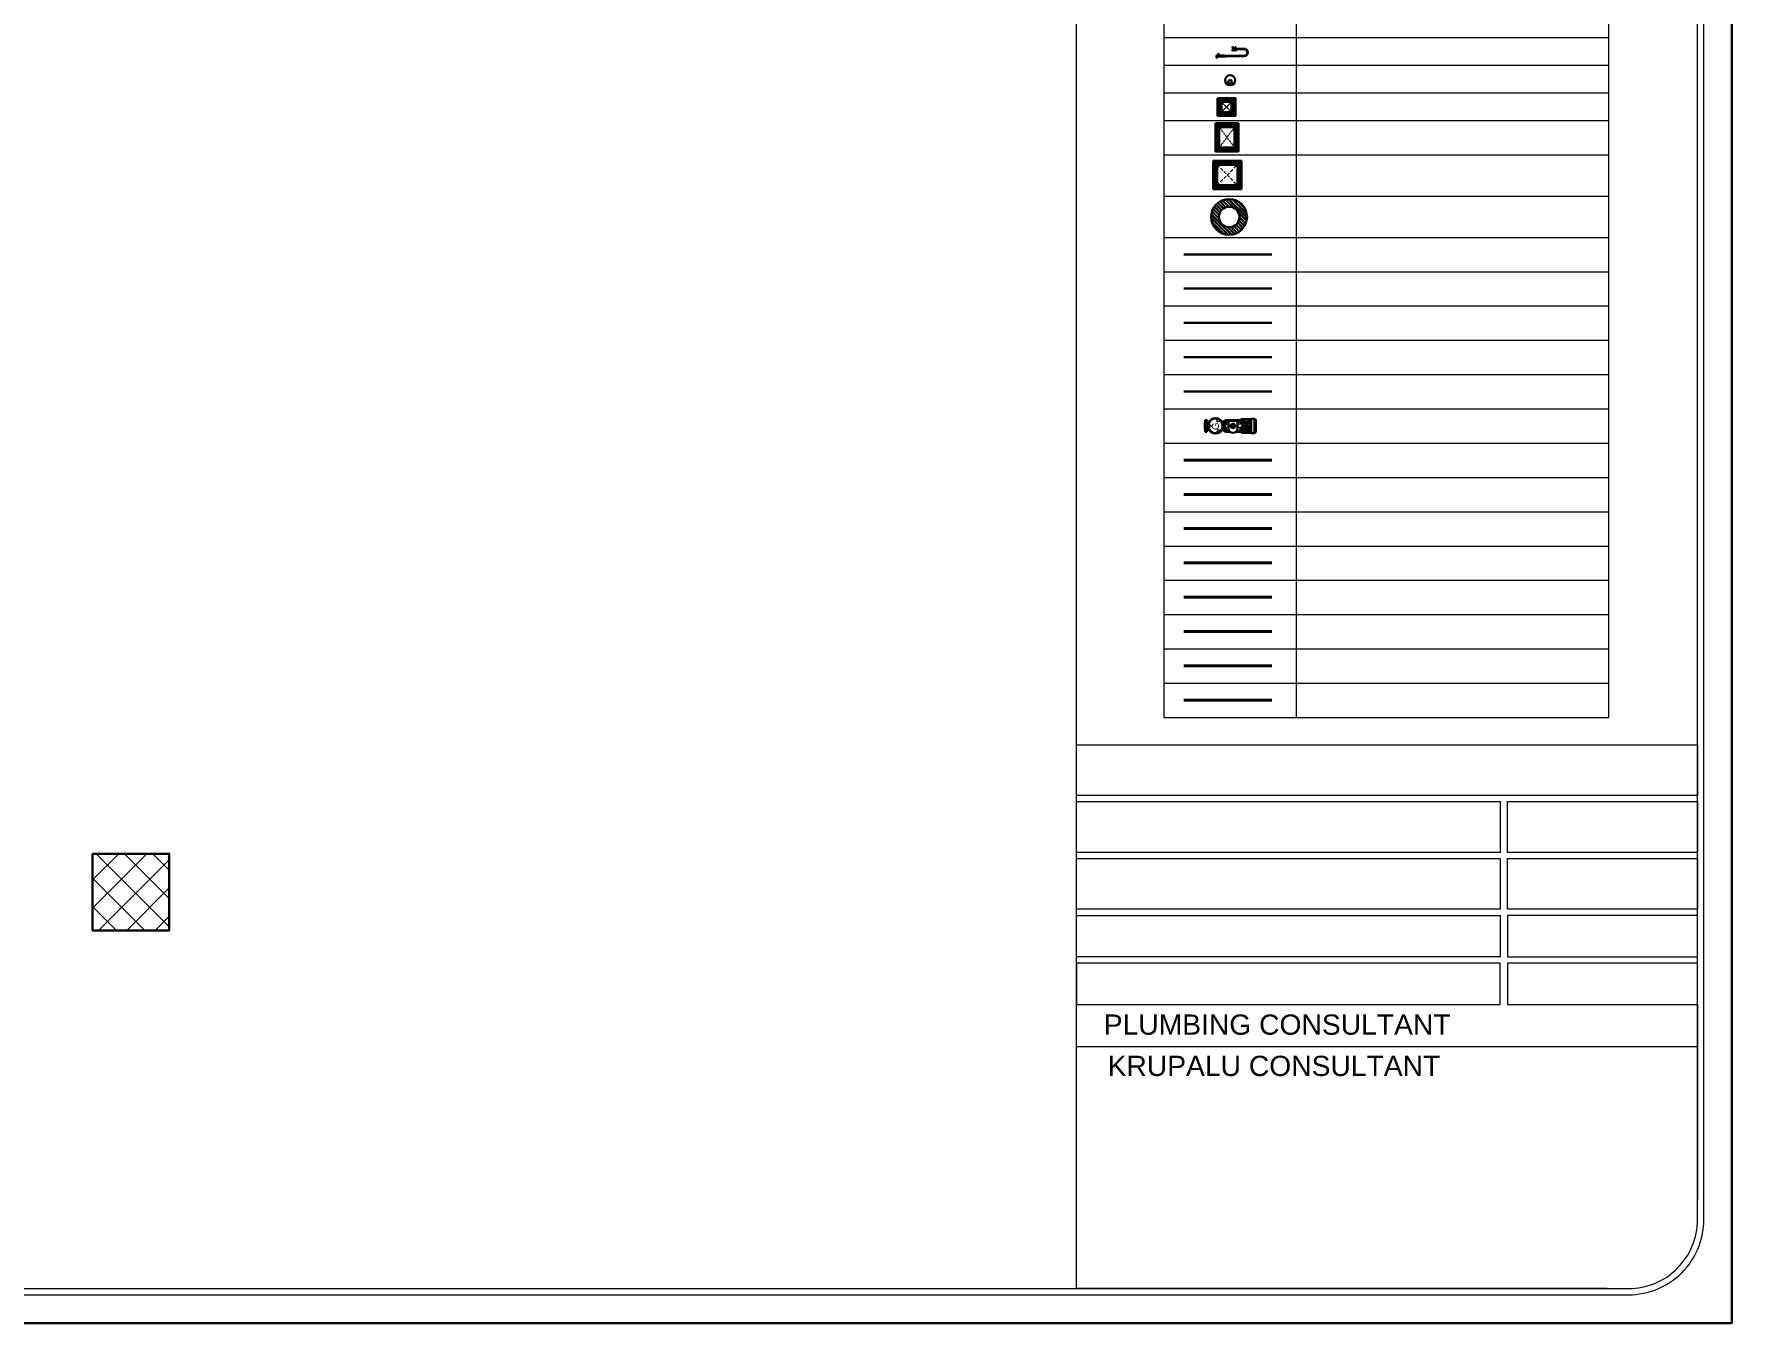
# Model space of a CAD drawing. Header units: inches. Extents: x 1807 to 67852, y 1160 to 20242.
# Drawn here: x 9884 to 11125, y 8038 to 8980 of the extents above; entities that cross this region are included whole.
import ezdxf
from ezdxf.enums import TextEntityAlignment as Align

# ---------------------------------------------------------------- set-up
doc = ezdxf.new("R2010")
doc.units = ezdxf.units.IN
doc.header["$MEASUREMENT"] = 0
doc.linetypes.add('DASHED2', pattern=[0.375, 0.25, -0.125])
for name, color, linetype, lineweight in [('0.75 WATER', 192, 'Continuous', 40), ('1 WATER', 44, 'Continuous', 40), ('1.5 WATER PIPE', 224, 'Continuous', 40), ('12 R.C.C.', 146, 'FENCELINE1', 30), ('18 R.C.C.', 98, 'FENCELINE1', 30), ('2 WATER PIPE', 225, 'Continuous', 40), ('2.5 WATER PIPE', 4, 'Continuous', 40), ('3 WATER PIPE', 3, 'Continuous', 40), ('4 R.C.C.', 6, 'FENCELINE1', 30), ('4 upvc pip', 5, 'Continuous', 30), ('4WATER PIPE', 36, 'Continuous', 40), ('9 R.C.C.', 15, 'FENCELINE1', 30), ('A-HATCH', 252, 'Continuous', 13), ('Bathing', 3, 'Continuous', 30), ('COLD WATER', 4, 'Continuous', 30), ('HATCH', 8, 'Continuous', 0), ('HOT LINE', 1, 'Continuous', 30), ('LEGEND', 7, 'Continuous', 15), ('M.H.', 1, 'Continuous', 30), ('SUNK', 216, 'Continuous', 30), ('SUNK HTACH', 165, 'Continuous', 15), ('WALLS', 7, 'Continuous', 20)]:
    doc.layers.add(name, color=color, linetype=linetype, lineweight=lineweight)
doc.layers.add('1.75', color=106, linetype='Continuous', lineweight=40, true_color=0x006b19)
doc.layers.add('6 R.C.C.', color=56, linetype='FENCELINE1', lineweight=30, true_color=0x707000)
doc.styles.add('Krupalu', font='arial.ttf', dxfattribs={"height": 8})
doc.styles.add('Krupalu 1', font='arial.ttf')
doc.linetypes.add('FENCELINE1', pattern='A,0.25,-0.1,[133,ltypeshp.shx,S=0.1,R=0,X=-0.1,Y=0],-0.1,1', length=1.45)

# ---------------------------------------------------------------- blocks, each defined once
blk = doc.blocks.new('MMKKJ')
at = {"layer": 'Bathing'}
for centre, radius in [((30550.07, -6434.31), 1.69), ((30550.07, -6434.87), 0.608)]:
    blk.add_circle(centre, radius, dxfattribs=at)
blk = doc.blocks.new('SDHGFH')
at = {"layer": 'HATCH'}
h = blk.add_hatch(dxfattribs=at)
h.set_pattern_fill('ANSI32', color=256, scale=4, style=0)
h.paths.add_polyline_path([(60723, -3901.4), (60702, -3901.4), (60702, -3922.4), (60723, -3922.4)])
h.paths.add_polyline_path([(60718.5, -3905.9), (60718.5, -3917.9), (60706.5, -3917.9), (60706.5, -3905.9)], flags=16)
at = {"layer": 'HATCH', "linetype": 'DASHED2'}
for p, q in [((60718.5, -3917.9), (60706.5, -3905.9)), ((60706.5, -3917.9), (60718.5, -3905.9))]:
    blk.add_line(p, q, dxfattribs=at)
at = {"layer": 'M.H.'}
for points in [[(60702, -3901.4), (60723, -3901.4), (60723, -3922.4), (60702, -3922.4)], [(60706.5, -3905.9), (60718.5, -3905.9), (60718.5, -3917.9), (60706.5, -3917.9)]]:
    blk.add_lwpolyline(points, close=True, dxfattribs=at)
blk = doc.blocks.new('fuy')
at = {"layer": 'COLD WATER'}
blk.add_hatch(color=256, dxfattribs=at).paths.add_polyline_path([(11218.78, 91113.83, 1), (11218.78, 91116.26, 1)])
for p, q in [((11216.68, 91128.92), (11215.83, 91130.13)), ((11219.4, 91131.29), (11217.19, 91131.29)), ((11220.96, 91128.92), (11221.8, 91130.13)), ((11215.3, 91119.47), (11215.3, 91116.53)), ((11215.3, 91119.47), (11222.13, 91119.47)), ((11216.63, 91121.27), (11215.52, 91119.47)), ((11220.83, 91121.23), (11222.11, 91119.47)), ((11222.13, 91119.47), (11222.13, 91113.03)), ((11215.3, 91113.55), (11215.3, 91109.55)), ((11222.13, 91109.55), (11222.13, 91113.03)), ((11214.65, 91102.61), (11214.65, 91104.5)), ((11214.65, 91104.5), (11222.94, 91104.5)), ((11222.94, 91102.61), (11214.65, 91102.61)), ((11222.94, 91104.5), (11222.94, 91102.61))]:
    blk.add_line(p, q, dxfattribs=at)
for points in [[(11222.17, 91130.96), (11222.17, 91130.13), (11215.46, 91130.13), (11215.46, 91130.96)], [(11217.19, 91130.96), (11217.19, 91131.29), (11220.44, 91131.29), (11220.44, 91130.96)]]:
    blk.add_lwpolyline(points, close=True, dxfattribs=at)
for points in [[(11214.9, 91109.55), (11214.9, 91110.14), (11215.3, 91110.14)], [(11222.69, 91104.5), (11222.69, 91109.55), (11214.9, 91109.55), (11214.9, 91104.5)], [(11222.69, 91109.55), (11222.69, 91110.19), (11222.13, 91110.19)], [(11222.94, 91102.61), (11222.2, 91101.85), (11215.43, 91101.85), (11214.65, 91102.61)]]:
    blk.add_lwpolyline(points, dxfattribs=at)
blk.add_circle((11218.78, 91115.04), 1.22, dxfattribs=at)
for start, end in [(16.37802, 163.62198), (163.62198, 16.37802)]:
    blk.add_arc((11218.82, 91125.08), 4.4, start, end, dxfattribs=at)
at = {"layer": 'HATCH'}
for p, q in [((11217.07, 91129.12), (11217.07, 91130.13)), ((11218.82, 91130.13), (11218.82, 91129.17)), ((11220.59, 91130.13), (11220.59, 91129.11)), ((11215.93, 91119.47), (11215.93, 91117.16)), ((11216.44, 91118.98), (11215.93, 91119.47)), ((11216.44, 91117.44), (11216.44, 91118.98)), ((11216.44, 91118.98), (11217.87, 91118.98)), ((11216.63, 91119.8), (11216.63, 91121.27)), ((11217.87, 91119.47), (11217.87, 91117.76)), ((11219.76, 91119.47), (11219.76, 91117.76)), ((11221.19, 91118.98), (11219.76, 91118.98)), ((11220.83, 91119.82), (11220.83, 91121.23)), ((11221.19, 91118.98), (11221.7, 91119.47)), ((11221.19, 91117.62), (11221.19, 91118.98)), ((11215.45, 91109.55), (11215.45, 91104.5)), ((11215.93, 91112.92), (11215.93, 91110.43)), ((11216.44, 91110.92), (11215.93, 91110.43)), ((11215.93, 91110.43), (11217.87, 91110.43)), ((11215.96, 91109.55), (11215.96, 91104.5)), ((11216.44, 91112.65), (11216.44, 91110.92)), ((11216.44, 91110.92), (11217.87, 91110.92)), ((11216.46, 91109.55), (11216.46, 91104.5)), ((11216.97, 91109.55), (11216.97, 91104.5)), ((11217.48, 91109.55), (11217.48, 91104.5)), ((11217.87, 91110.43), (11217.87, 91112.33)), ((11217.98, 91109.55), (11217.98, 91104.5)), ((11218.49, 91109.55), (11218.49, 91104.5)), ((11219, 91109.55), (11219, 91108.97)), ((11219.27, 91108.97), (11219.25, 91105.8)), ((11219.5, 91109.55), (11219.5, 91108.97)), ((11219.76, 91110.43), (11219.76, 91112.33)), ((11221.19, 91110.92), (11219.76, 91110.92)), ((11221.7, 91110.43), (11219.76, 91110.43)), ((11220.56, 91108.42), (11219.95, 91108.46)), ((11220.01, 91109.55), (11220.01, 91108.97)), ((11220.52, 91109.55), (11220.52, 91108.97)), ((11221.02, 91109.55), (11221.02, 91108.97)), ((11221.19, 91112.46), (11221.19, 91110.92)), ((11221.19, 91110.92), (11221.7, 91110.43)), ((11221.53, 91109.55), (11221.53, 91108.97)), ((11221.7, 91112.46), (11221.7, 91110.43)), ((11222.04, 91109.55), (11222.04, 91108.97)), ((11219, 91105.8), (11219, 91104.5)), ((11219.5, 91105.8), (11219.5, 91104.5)), ((11220.56, 91106.47), (11219.95, 91106.45)), ((11220.01, 91105.8), (11220.01, 91104.5)), ((11220.52, 91105.8), (11220.52, 91104.5)), ((11221.02, 91105.8), (11221.02, 91104.5)), ((11221.53, 91105.8), (11221.53, 91104.5)), ((11222.04, 91105.8), (11222.04, 91104.5))]:
    blk.add_line(p, q, dxfattribs=at)
for points in [[(11219.58, 91128.61, -0.312452), (11219.62, 91128.56, -0.02483), (11219.62, 91128.47, -0.312452), (11219.58, 91128.42, 0.242394), (11218.78, 91127.63, -0.312452), (11218.73, 91127.6, -0.02483), (11218.64, 91127.6, -0.312452), (11218.59, 91127.64, 0.242394), (11217.81, 91128.43, -0.312452), (11217.77, 91128.49, -0.02483), (11217.77, 91128.58, -0.312452), (11217.81, 91128.63, 0.242394), (11218.61, 91129.41, -0.312452), (11218.66, 91129.45, -0.02483), (11218.75, 91129.45, -0.312452), (11218.8, 91129.41, 0.242394)], [(11215.39, 91123.95, -0.312452), (11215.41, 91124.01, -0.02483), (11215.49, 91124.05, -0.312452), (11215.56, 91124.05, 0.242394), (11216.64, 91123.76, -0.312452), (11216.7, 91123.73, -0.02483), (11216.74, 91123.65, -0.312452), (11216.73, 91123.59, 0.242394), (11216.44, 91122.51, -0.312452), (11216.42, 91122.45, -0.02483), (11216.34, 91122.4, -0.312452), (11216.28, 91122.41, 0.242394), (11215.2, 91122.7, -0.312452), (11215.14, 91122.73, -0.02483), (11215.09, 91122.81, -0.312452), (11215.1, 91122.87, 0.242394)], [(11221.51, 91122.68, -0.312452), (11221.45, 91122.67, -0.02483), (11221.37, 91122.72, -0.312452), (11221.34, 91122.78, 0.242394), (11221.05, 91123.86, -0.312452), (11221.04, 91123.92, -0.02483), (11221.09, 91124, -0.312452), (11221.15, 91124.03, 0.242394), (11222.23, 91124.32, -0.312452), (11222.29, 91124.32, -0.02483), (11222.37, 91124.28, -0.312452), (11222.4, 91124.22, 0.242394), (11222.69, 91123.14, -0.312452), (11222.7, 91123.08, -0.02483), (11222.65, 91123, -0.312452), (11222.59, 91122.97, 0.242394)]]:
    blk.add_lwpolyline(points, format="xyb", close=True, dxfattribs=at)
for points in [[(11216.63, 91119.47), (11216.63, 91119.8), (11216.05, 91119.8), (11216.05, 91119.47)], [(11217.94, 91119.47), (11217.94, 91119.81), (11217.33, 91119.81), (11217.33, 91119.47)], [(11219.92, 91119.47), (11219.92, 91119.81), (11219.31, 91119.81), (11219.31, 91119.47)], [(11220.83, 91119.47), (11220.83, 91119.82), (11221.44, 91119.82), (11221.44, 91119.47)], [(11222.69, 91108.97), (11222.69, 91105.8), (11218.49, 91105.8), (11218.49, 91108.97)], [(11222.21, 91108.23), (11222.21, 91106.73), (11221.12, 91106.73), (11221.12, 91108.23)]]:
    blk.add_lwpolyline(points, close=True, dxfattribs=at)
for points in [[(11221.7, 91119.47), (11221.7, 91117.62)], [(11219.13, 91109.55), (11219.13, 91110.1), (11218.24, 91110.1), (11218.24, 91109.55)], [(11220.94, 91108.78), (11220.35, 91108.78), (11219.95, 91108.46), (11219.95, 91106.45), (11220.32, 91106.07), (11220.93, 91106.08)], [(11222.69, 91108.42), (11222.23, 91108.78), (11220.94, 91108.78), (11220.56, 91108.42), (11220.56, 91106.47), (11220.93, 91106.08), (11222.27, 91106.08), (11222.69, 91106.52)]]:
    blk.add_lwpolyline(points, dxfattribs=at)
at = {"layer": 'HATCH', "ltscale": 0.5}
blk.add_circle((11218.78, 91115.04), 1.42, dxfattribs=at)
at = {"layer": 'HATCH'}
for centre, radius, start, end in [((11218.82, 91125.08), 3.84, 98.38775, 206.33381), ((11218.82, 91125.08), 3.84, 18.84286, 85.75014), ((11218.82, 91125.08), 3.84, 218.97142, 326.33381), ((11218.82, 91115.04), 2.88, 63.93821, 116.06179), ((11218.82, 91125.08), 3.84, 338.97142, 18.84286), ((11218.82, 91115.04), 2.88, 243.93821, 296.06179)]:
    blk.add_arc(centre, radius, start, end, dxfattribs=at)
at = {"layer": 'HOT LINE'}
for p, q in [((11217.41, 91117.62), (11221.81, 91117.62)), ((11221.81, 91112.46), (11221.81, 91117.62)), ((11217.41, 91112.46), (11221.81, 91112.46))]:
    blk.add_line(p, q, dxfattribs=at)
blk.add_arc((11217.41, 91115.04), 2.58, 90, 270, dxfattribs=at)
at = {"layer": 'LEGEND', "style": 'Krupalu 1'}
blk.add_text('G', height=4, dxfattribs=at).set_placement((11218.61, 91123.17), align=Align.CENTER)
blk = doc.blocks.new('GDFHJHUKU')
at = {"layer": 'HATCH'}
h = blk.add_hatch(dxfattribs=at)
h.set_pattern_fill('ANSI32', color=256, scale=4, style=0)
h.paths.add_polyline_path([(60715.7, -3842.5), (60688.7, -3842.5), (60688.7, -3875.5), (60715.7, -3875.5)])
h.paths.add_polyline_path([(60711.2, -3871), (60693.2, -3871), (60693.2, -3847), (60711.2, -3847)], flags=16)
at = {"layer": 'HATCH', "linetype": 'DASHED2', "ltscale": 3}
for p, q in [((60693.2, -3847), (60711.2, -3871)), ((60693.2, -3871), (60711.2, -3847))]:
    blk.add_line(p, q, dxfattribs=at)
at = {"layer": 'M.H.'}
for points in [[(60688.7, -3842.5), (60715.7, -3842.5), (60715.7, -3875.5), (60688.7, -3875.5)], [(60693.2, -3847), (60711.2, -3847), (60711.2, -3871), (60693.2, -3871)]]:
    blk.add_lwpolyline(points, close=True, dxfattribs=at)
blk = doc.blocks.new('ASDFDSF')
at = {"layer": 'HATCH'}
h = blk.add_hatch(dxfattribs=at)
h.set_pattern_fill('ANSI32', color=256, scale=4, style=0)
h.paths.add_polyline_path([(60739.9, -3794.5), (60706.9, -3794.5), (60706.9, -3827.5), (60739.9, -3827.5)])
h.paths.add_polyline_path([(60735.4, -3799), (60735.4, -3823), (60711.4, -3823), (60711.4, -3799)], flags=16)
at = {"layer": 'HATCH', "linetype": 'DASHED2', "ltscale": 15}
for p, q in [((60711.4, -3799), (60735.4, -3823)), ((60711.4, -3823), (60735.4, -3799))]:
    blk.add_line(p, q, dxfattribs=at)
at = {"layer": 'M.H.'}
for points in [[(60706.9, -3794.5), (60739.9, -3794.5), (60739.9, -3827.5), (60706.9, -3827.5)], [(60711.4, -3799), (60735.4, -3799), (60735.4, -3823), (60711.4, -3823)]]:
    blk.add_lwpolyline(points, close=True, dxfattribs=at)
blk = doc.blocks.new('DFGHERA')
at = {"layer": 'HATCH'}
h = blk.add_hatch(dxfattribs=at)
h.set_pattern_fill('ANSI32', color=256, scale=8, angle=90, style=0)
h.paths.add_polyline_path([(60596.9, -3942.1, 1), (60638.9, -3942.1, 1)])
h.paths.add_polyline_path([(60629.9, -3942.1, 1), (60605.9, -3942.1, 1)], flags=16)
at = {"layer": 'M.H.'}
for radius in [21, 12]:
    blk.add_circle((60617.9, -3942.1), radius, dxfattribs=at)
blk = doc.blocks.new('JGHVB')
at = {"layer": 'Bathing'}
for p, q in [((30486.14, -6376.03), (30485.23, -6375.86)), ((30486.21, -6375.68), (30485.3, -6375.51)), ((30485.7, -6377.86), (30485.7, -6375.95)), ((30486.05, -6377.86), (30485.7, -6377.86)), ((30485.7, -6378.67), (30485.7, -6377.9)), ((30486.05, -6377.9), (30485.7, -6377.9)), ((30486.05, -6376.67), (30485.71, -6376.67)), ((30485.72, -6377.9), (30485.72, -6377.86)), ((30486, -6378.87), (30485.74, -6378.87)), ((30485.74, -6378.87), (30485.74, -6379.27)), ((30486, -6379.27), (30485.74, -6379.27)), ((30485.78, -6386.66, -7.68), (30485.78, -6379.27)), ((30485.98, -6386.66, -7.68), (30485.98, -6379.27)), ((30486, -6378.87), (30486, -6379.27)), ((30486.03, -6377.9), (30486.03, -6377.86)), ((30486.05, -6377.86), (30486.05, -6376.02)), ((30486.05, -6378.67), (30486.05, -6377.9)), ((30486.2, -6375.99), (30486.67, -6376.47)), ((30486.24, -6375.83), (30486.73, -6376.41)), ((30488.47, -6382.84), (30488.25, -6383.06)), ((30488.26, -6382.37), (30488.47, -6382.59)), ((30488.39, -6382.23), (30488.61, -6382.45)), ((30488.61, -6382.98), (30488.39, -6383.2)), ((30488.52, -6383.31), (30488.52, -6383.57)), ((30488.52, -6383.31), (30488.61, -6383.31)), ((30488.52, -6383.57), (30488.69, -6383.57, 0)), ((30488.61, -6382.98), (30488.61, -6383.48)), ((30488.87, -6383.48), (30488.61, -6383.48)), ((30488.64, -6386.66, -3.21), (30488.64, -6383.57, 0)), ((30488.64, -6386.66, -3.21), (30488.64, -6383.57, 0)), ((30488.64, -6386.66, -3.8), (30488.64, -6383.61, -0.62)), ((30488.95, -6383.57), (30488.69, -6383.57, 0)), ((30488.84, -6386.66, -3.21), (30488.84, -6383.57, 0)), ((30488.84, -6386.66, -3.21), (30488.84, -6383.57, 0)), ((30488.84, -6386.66, -3.8), (30488.84, -6383.61, -0.62)), ((30489.08, -6382.23), (30488.86, -6382.45)), ((30488.87, -6382.98), (30489.08, -6383.2)), ((30488.87, -6382.98), (30488.87, -6383.48)), ((30488.95, -6383.31), (30488.87, -6383.31)), ((30488.95, -6383.31), (30488.95, -6383.57)), ((30489.22, -6382.37), (30489, -6382.59)), ((30489, -6382.84), (30489.22, -6383.06))]:
    blk.add_line(p, q, dxfattribs=at)
for centre, radius in [((30488.19, -6382.17), 0.212), ((30488.19, -6383.26), 0.212), ((30488.74, -6382.72), 0.295), ((30488.74, -6382.72), 0.197), ((30489.28, -6382.17), 0.212), ((30489.29, -6383.26), 0.212)]:
    blk.add_circle(centre, radius, dxfattribs=at)
for centre, radius, start, end in [((30486.55, -6378.58), 0.857, 181.59502, 199.5098), ((30485.2, -6378.58), 0.857, 340.4902, 358.40498), ((30486.71, -6376.45), 0.0415, 210.38984, 54.06161), ((30487.31, -6386.65, -7.68), 1.53, 180.35372, 359.64628), ((30487.31, -6386.65, -7.68), 1.33, 180.35372, 359.64628)]:
    blk.add_arc(centre, radius, start, end, dxfattribs=at)
at = {"layer": 'Bathing', "extrusion": (0, 0, -1)}
blk.add_ellipse((30485.26, -6375.68), major_axis=(-0.034, -0.175), ratio=0.332332, dxfattribs=at)
blk.add_ellipse((30486.18, -6375.86), major_axis=(-0.034, -0.175), ratio=0.332332, start_param=3.141593, end_param=6.283185, dxfattribs=at)

msp = doc.modelspace()

# ---------------------------------------------------------------- hatches: boundary and pattern name
at = {"layer": 'SUNK HTACH', "ltscale": 10}
h = msp.add_hatch(dxfattribs=at)
h.set_pattern_fill('ANSI37', color=256, scale=116.64, style=0)
h.set_pattern_definition([(45, (1875.189, -104620.828), (-10.3096169, 10.3096169), []), (135, (1875.189, -104620.828), (-10.3096169, -10.3096169), [])])
h.paths.add_polyline_path([(9926.4, 8380.8), (9982.4, 8380.8), (9982.4, 8324.8), (9926.4, 8324.8)])

# ---------------------------------------------------------------- linework, layer by layer
at = {"layer": '0.75 WATER', "ltscale": 10}
msp.add_line((10788.5, 8493.2, -4.5), (10724.1, 8493.2, -4.5), dxfattribs=at)
at = {"layer": '1 WATER', "ltscale": 10}
msp.add_line((10788.5, 8518.3, -4.5), (10724.1, 8518.3, -4.5), dxfattribs=at)
at = {"layer": '1.5 WATER PIPE', "ltscale": 10}
msp.add_line((10788.5, 8568.5, -4.5), (10724.1, 8568.5, -4.5), dxfattribs=at)
at = {"layer": '1.75', "ltscale": 10}
msp.add_line((10788.5, 8543.4, -4.5), (10724.1, 8543.4, -4.5), dxfattribs=at)
at = {"layer": '12 R.C.C.', "ltscale": 5}
msp.add_line((10788.5, 8794.2, -4.5), (10724.1, 8794.2, -4.5), dxfattribs=at)
at = {"layer": '18 R.C.C.', "ltscale": 5}
msp.add_line((10788.5, 8819.2, -4.5), (10724.1, 8819.2, -4.5), dxfattribs=at)
at = {"layer": '2 WATER PIPE', "ltscale": 10}
msp.add_line((10788.5, 8593.6, -4.5), (10724.1, 8593.6, -4.5), dxfattribs=at)
at = {"layer": '2.5 WATER PIPE', "ltscale": 10}
msp.add_line((10788.5, 8618.6, -4.5), (10724.1, 8618.6, -4.5), dxfattribs=at)
at = {"layer": '3 WATER PIPE', "ltscale": 10}
msp.add_line((10788.5, 8643.7, -4.5), (10724.1, 8643.7, -4.5), dxfattribs=at)
at = {"layer": '4 R.C.C.', "ltscale": 5}
msp.add_line((10788.5, 8718.9, -4.5), (10724.1, 8718.9, -4.5), dxfattribs=at)
at = {"layer": '4 upvc pip'}
msp.add_lwpolyline([(8459.4, 9922.3), (11124.9, 9922.3), (11124.9, 8037.6), (8459.4, 8037.6)], close=True, dxfattribs=at)
at = {"layer": '4WATER PIPE', "ltscale": 10}
msp.add_line((10788.5, 8668.8, -4.5), (10724.1, 8668.8, -4.5), dxfattribs=at)
at = {"layer": '6 R.C.C.', "ltscale": 5}
msp.add_line((10788.5, 8744, -4.5), (10724.1, 8744, -4.5), dxfattribs=at)
at = {"layer": '9 R.C.C.', "ltscale": 5}
msp.add_line((10788.5, 8769.1, -4.5), (10724.1, 8769.1, -4.5), dxfattribs=at)
at = {"layer": 'A-HATCH'}
msp.add_line((10645.8, 8062.8), (10645.8, 9897.1), dxfattribs=at)
for points in [[(11052.6, 9901.7), (8527.2, 9901.7, 0.414214), (8480.1, 9854.5), (8480.1, 8109.9, 0.414214), (8531.7, 8058.3), (11049.2, 8058.3, 0.414214), (11104.3, 8113.3), (11104.3, 9850, 0.414214)], [(11052.6, 9897.1), (8527.2, 9897.1, 0.414214), (8484.6, 9854.5), (8484.6, 8109.9, 0.414214), (8531.7, 8062.8), (11049.2, 8062.8, 0.414214), (11099.7, 8113.3), (11099.7, 9850, 0.414214)]]:
    msp.add_lwpolyline(points, format="xyb", close=True, dxfattribs=at)
at = {"layer": 'HATCH', "ltscale": 10}
for p, q in [((10645.8, 8062.8), (10645.8, 8270.5)), ((11099.7, 8270.5), (11099.7, 8128.3)), ((11033.6, 8062.8), (10645.8, 8062.8))]:
    msp.add_line(p, q, dxfattribs=at)
at = {"layer": 'HATCH', "ltscale": 40}
msp.add_line((10645.8, 8239.8), (11099.7, 8239.8), dxfattribs=at)
at = {"layer": 'HATCH', "ltscale": 10}
for points in [[(10645.8, 8460.6), (11099.7, 8460.6), (11099.7, 8423.5), (10645.8, 8423.5)], [(10645.8, 8419), (10955.5, 8419), (10955.5, 8381.8), (10645.8, 8381.8)], [(10960.7, 8419), (11099.7, 8419), (11099.7, 8381.8), (10960.7, 8381.8)], [(10645.8, 8377.3), (10955.5, 8377.3), (10955.5, 8340.2), (10645.8, 8340.2)], [(10960.7, 8377.3), (11099.7, 8377.3), (11099.7, 8340.2), (10960.7, 8340.2)], [(10960.7, 8305.4), (11099.7, 8305.4), (11099.7, 8335.7), (10960.7, 8335.7)], [(10955.5, 8300.9), (10645.8, 8300.9), (10645.8, 8270.5), (10955.5, 8270.5)], [(10960.7, 8270.5), (11099.7, 8270.5), (11099.7, 8300.9), (10960.7, 8300.9)]]:
    msp.add_lwpolyline(points, close=True, dxfattribs=at)
msp.add_lwpolyline([(10777.3, 8305.4), (10645.8, 8305.4), (10645.8, 8335.7), (10955.5, 8335.7), (10955.5, 8305.4), (10777.3, 8305.4)], dxfattribs=at)
at = {"layer": 'SUNK'}
msp.add_lwpolyline([(9926.4, 8380.8), (9982.4, 8380.8), (9982.4, 8324.8), (9926.4, 8324.8)], close=True, dxfattribs=at)
at = {"layer": 'WALLS'}
for p, q in [((10709.5, 9395.1), (10709.5, 8480.6)), ((10806.3, 9395.1), (10806.3, 8480.6)), ((11034.6, 9395.1), (11034.6, 8480.6)), ((10709.5, 8977.7), (11034.6, 8977.7)), ((10709.5, 8957.5), (11034.6, 8957.5)), ((10709.5, 8937.3), (11034.6, 8937.3)), ((10709.5, 8917.1), (11034.6, 8917.1)), ((10709.5, 8892), (11034.6, 8892)), ((10709.5, 8861.8), (11034.6, 8861.8)), ((10709.5, 8831.6), (11034.6, 8831.6)), ((10709.5, 8806.5), (11034.6, 8806.5)), ((10709.5, 8781.5), (11034.6, 8781.5)), ((10709.5, 8756.4), (11034.6, 8756.4)), ((10709.5, 8731.3), (11034.6, 8731.3)), ((10709.5, 8706.2), (11034.6, 8706.2)), ((10709.5, 8681.2), (11034.6, 8681.2)), ((10709.5, 8656.1), (11034.6, 8656.1)), ((10709.5, 8631), (11034.6, 8631)), ((10709.5, 8605.9), (11034.6, 8605.9)), ((10709.5, 8580.9), (11034.6, 8580.9)), ((10709.5, 8555.8), (11034.6, 8555.8)), ((10709.5, 8530.7), (11034.6, 8530.7)), ((10709.5, 8505.6), (11034.6, 8505.6)), ((10709.5, 8480.6), (11034.6, 8480.6))]:
    msp.add_line(p, q, dxfattribs=at)

# ---------------------------------------------------------------- block references
at = {"layer": 'Bathing', "xscale": 1.816918760207348, "yscale": 1.816918760207348, "zscale": 1.816918760207348, "rotation": 90}
msp.add_blockref('JGHVB', (-835.9, -46426.1, 5), dxfattribs=at)
at = {"layer": 'Bathing', "xscale": 2.180302512250137, "yscale": 2.180302512250137, "zscale": 2.180302512250137}
msp.add_blockref('MMKKJ', (-55850.4, 22975.3), dxfattribs=at)
at = {"layer": 'COLD WATER', "xscale": 1.271843132145144, "yscale": 1.271843132145144, "zscale": 1.271843132145144, "rotation": 90}
msp.add_blockref('fuy', (126644.1, -5574.8), dxfattribs=at)
at = {"layer": 'M.H.', "xscale": 0.6232031347511209, "yscale": 0.6232031347511209, "zscale": 0.6232031347511209}
for name, p in [('SDHGFH', (-27080.9, 11364.9, -0.1)), ('GDFHJHUKU', (-27074.1, 11309.7)), ('ASDFDSF', (-27087.1, 11252.3)), ('DFGHERA', (-27020, 11303.3))]:
    msp.add_blockref(name, p, dxfattribs=at)

# ---------------------------------------------------------------- texts
at = {"layer": 'HOT LINE', "style": 'Krupalu'}
for s, p in [('PLUMBING CONSULTANT', (10665.6, 8248.5)), ('KRUPALU CONSULTANT                          ', (10668.4, 8218.3))]:
    msp.add_text(s, height=14.783, dxfattribs=at).set_placement(p)

doc.saveas('drawing.dxf')
